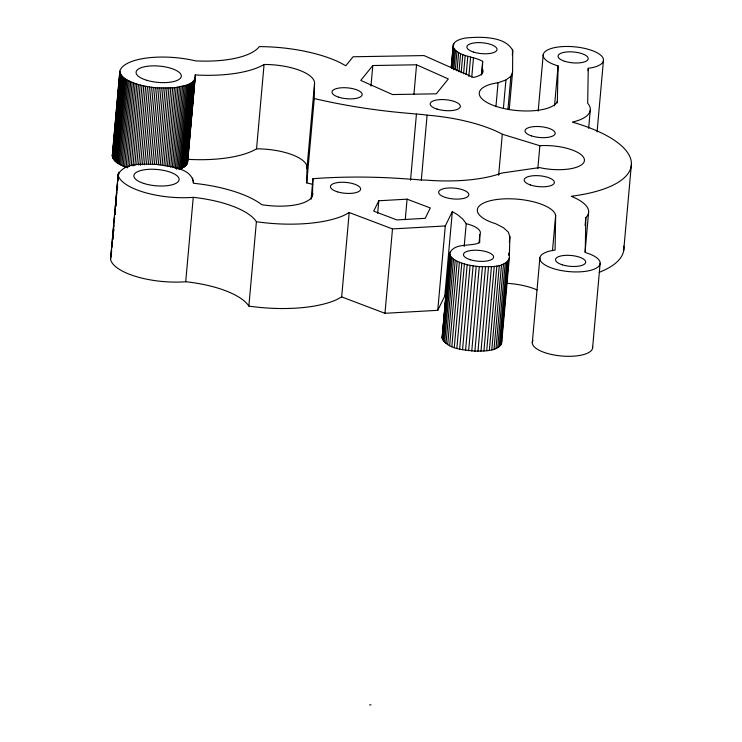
<?xml version="1.0" encoding="UTF-8"?>
<svg xmlns="http://www.w3.org/2000/svg" width="742" height="742" viewBox="0 0 742 742"><rect width="100%" height="100%" fill="white"/><g stroke="black" fill="none" stroke-linecap="round" stroke-linejoin="round"><path stroke-width="1.11" d="M312.901 184.341A247.874 89.235 5.1 0 1 306.734 182.922L306.975 168.397L314.497 84.022A41.598 14.979 5.1 0 0 264.078 64.48A83.929 30.218 5.1 0 1 196.203 74.998L195.257 74.942L187.188 163.713L184.331 166.913L179.147 169.538L186.678 85.163C191.065 83.707 196.333 80.386 195.257 74.942M312.401 196.639L312.948 178.692A247.874 89.235 5.1 0 1 408.471 179.054L415.362 179.49A37.833 13.616 5.1 0 0 426.047 180.102A97.582 35.124 5.1 0 0 498.503 174.222L501.675 173.062L539.517 167.571L541.614 168.035A32.694 11.77 5.1 0 0 584.446 160.216A32.694 11.77 5.1 0 0 541.985 145.599L539.87 145.729L502.306 134.228L499.181 132.568A97.582 35.124 5.1 0 0 427.104 115.158A37.833 13.616 5.1 0 0 416.438 114.064L409.547 113.405A247.874 89.235 5.1 0 1 314.265 98.538L314.497 84.022M312.707 193.217A41.598 14.979 5.1 0 1 261.778 204.681A83.929 30.218 5.1 0 0 194.423 183.367L193.476 183.274C192.169 167.126 168.119 166.672 156.033 164.325C143.716 164.409 125.389 161.96 118.173 174.249L110.577 259.338A54.231 19.524 5.1 0 0 185.713 281.737A71.046 25.58 5.1 0 1 248.867 306.103A87.983 31.674 5.1 0 0 336.358 299.796L341.672 296.902L384.968 313.3L437.761 310.323L445.293 225.948L452.332 211.581L457.87 214.939L462.952 219.252L466.208 223.676A24.542 8.83 5.1 0 1 479.824 234.676L479.694 242.615C470.743 246.984 454.299 242.272 449.633 253.43L442.111 337.805C447.12 349.593 463.843 349.723 474.889 351.179C483.561 350.725 501.017 352.404 501.815 340.365M482.124 73.857L482.662 61.354C473.554 56.104 460.457 57.134 453.659 48.082C451.015 41.394 460.699 38.881 465.484 38.027C479.666 36.655 505.376 35.82 512.713 50.539L512.574 72.085L509.216 109.714M501.601 343.676L509.309 258.188L509.875 236.67L508.344 232.181L503.512 227.757L495.758 223.759A39.345 14.163 5.1 0 1 496.296 199.57A39.345 14.163 5.1 0 1 555.647 215.328L555.072 250.091A30.264 10.898 5.1 0 0 546.78 265.933A30.264 10.898 5.1 0 0 592.988 269.615A30.264 10.898 5.1 0 0 585.234 252.503L585.809 217.591L586.532 216.831A51.931 18.698 5.1 0 0 572.472 196.806L571.34 196.352L572.017 196.157A118.071 42.507 5.1 0 0 573.232 122.393L572.555 122.096L573.696 121.818A51.931 18.698 5.1 0 0 588.387 104.093L587.683 103.221L588.258 68.31A30.264 10.898 5.1 0 0 596.549 52.469A30.264 10.898 5.1 0 0 550.341 48.787A30.264 10.898 5.1 0 0 558.095 65.899L557.316 102.953M187.188 163.713L187.726 159.326L188.672 159.382A83.929 30.218 5.1 0 0 256.547 148.854A41.598 14.979 5.1 0 1 306.975 168.397M119.814 71.223C120.668 77.882 128.245 80.628 133.616 82.946L126.084 167.33C120.714 165.002 113.136 162.257 112.283 155.607L119.814 71.223A54.231 19.524 5.1 0 1 195.489 60.863A71.046 25.58 5.1 0 0 259.273 46.616A85.274 30.7 5.1 0 1 339.623 62.393L345.818 65.769L353.099 56.763L424.025 55.576L473.331 77.446A24.542 8.83 5.1 0 0 482.532 69.294M112.32 156.321L119.852 71.946M112.459 157.044L119.991 72.67M112.71 157.777L120.241 73.402M113.053 158.51L120.584 74.135M113.507 159.242L121.039 74.859M114.055 159.966L121.586 75.591M114.704 160.699L122.235 76.315M115.446 161.413L122.977 77.038M116.29 162.127L123.821 77.752M117.217 162.832L124.749 78.457M118.238 163.528L125.769 79.144M118.34 173.554L110.641 258.633M111.179 256.101L111.69 250.406M111.996 246.984L112.404 242.421M112.71 238.998L113.109 234.435M113.415 231.022L113.925 225.318M114.231 221.895L114.639 217.332M114.945 213.919L115.353 209.355M115.659 205.933L116.169 200.229M116.373 197.947L116.874 192.252M117.078 189.971L117.588 184.266M117.895 180.844L118.303 176.29M119.351 164.205L126.882 79.821M112.979 239.462L113.183 237.19M113.684 231.485L113.888 229.204M115.214 214.382L115.418 212.101M115.928 206.397L116.132 204.115M117.449 189.293L117.653 187.012M118.776 174.472L118.98 172.19M120.538 164.863L128.069 80.488M121.818 165.512L129.349 81.128M123.163 166.134L130.694 81.759M124.591 166.746L132.122 82.362M127.643 167.887L135.174 83.512L133.616 82.946M129.46 166.143L136.788 84.041L135.174 83.512M131.241 165.512L138.466 84.551L136.788 84.041M132.976 165.985L140.201 85.033L138.466 84.551M134.849 165.299L141.972 85.478L140.201 85.033M136.769 164.576L143.79 85.896L141.972 85.478M138.624 164.965L145.645 86.285L143.79 85.896M140.516 165.318L147.537 86.638L145.645 86.285M142.538 164.492L149.457 86.962L147.537 86.638M144.477 164.78L151.396 87.241L149.457 86.962M146.536 163.889L153.353 87.491L151.396 87.241M148.502 164.103L155.319 87.704L153.353 87.491M150.468 164.279L157.285 87.881L174.435 87.76L186.678 85.163M152.444 164.418L159.261 88.02M154.41 164.52L161.237 88.122M156.376 164.585L163.194 88.187M158.315 164.603L165.132 88.215M160.235 164.594L167.052 88.196M162.136 164.538L168.953 88.14M163.899 165.587L170.818 88.057M165.726 165.466L172.645 87.927M167.414 166.44L174.435 87.76M169.148 166.236L176.169 87.556M170.734 167.135L177.857 87.315M172.367 166.857L179.49 87.046M173.841 167.692L181.067 86.731M175.251 168.49L182.578 86.387M176.587 169.25L184.016 86.016M177.95 168.842L185.379 85.599M180.352 169.065L187.884 84.69M181.484 168.564L189.015 84.189M182.523 168.044L190.054 83.66M183.478 167.488L191.009 83.113M184.331 166.913L191.863 82.529M185.101 166.31L192.632 81.935M185.769 165.689L193.3 81.314M186.344 165.049L193.875 80.674M186.817 164.39L194.348 80.015M187.457 163.027L194.988 78.652M187.624 162.331L195.155 77.947M192.53 180.352L192.734 178.071M193.272 182.541L193.476 180.26M185.713 281.737L193.245 197.353A54.231 19.524 5.1 0 1 118.108 174.964M256.547 148.854L264.078 64.48M248.867 306.103L256.398 221.728A71.046 25.58 5.1 0 0 193.245 197.353M306.734 182.922L314.265 98.538M311.121 199.218L312.948 178.692M341.672 296.902L349.204 212.527L392.499 228.926L445.293 225.948M370.954 86.053L372.79 65.528L416.568 64.795L448.335 78.94L436.315 93.817L392.527 94.549L360.76 80.405L372.79 65.528M377.669 213.306L378.791 200.767L407.08 199.162L430.286 207.955L425.203 218.334L396.905 219.929L373.699 211.145L378.791 200.767M384.968 313.3L392.499 228.926M413.925 94.438L416.568 64.795M405.253 219.688L407.08 199.162M410.539 180.195L416.438 114.064M421.308 180.148L427.104 115.158M451.192 67.466L453.223 44.668M451.359 67.448L453.186 46.922M451.999 62.968L452.203 60.686M452.713 54.991L453.019 51.569M453.529 45.865L453.733 43.583M451.822 68.607L453.659 48.082M452.722 68.616L454.447 49.232M453.816 69.767L455.551 50.382M455.328 69.748L456.951 51.504M457.007 70.824L458.639 52.58M458.964 71.863L460.587 53.619M461.153 72.837L462.785 54.593M463.574 73.746L465.197 55.502M437.761 310.323L444.801 295.956L452.332 211.581M449.819 252.308L442.111 337.805M442.251 338.946L449.633 253.43M443.002 333.334L443.308 329.912M443.818 324.208L444.115 320.785M444.523 316.231L444.829 312.809M445.339 307.105L445.543 304.823M446.053 299.119L446.359 295.706M446.767 291.142L447.074 287.72M447.482 283.156L447.778 279.743M448.289 274.039L448.493 271.757M449.003 266.053L449.309 262.64M449.717 258.077L450.023 254.654M466.18 74.571L467.812 56.327M442.724 340.105L450.255 255.721L449.782 254.571M443.512 341.255L451.043 256.88L450.255 255.721M444.616 342.405L452.147 258.03L451.043 256.88M468.851 76.445L470.586 57.06M446.016 343.527L453.548 259.143L452.147 258.03M447.704 344.613L455.236 260.229L453.548 259.143M471.764 77.085L473.489 57.7M449.652 345.642L457.183 261.267L455.236 260.229M451.85 346.616L459.381 262.241L457.183 261.267M454.262 347.525L461.793 263.15L459.381 262.241M464.177 246.483L466.208 223.676M456.868 348.35L464.399 263.966L461.793 263.15M481.437 75.035L482.662 61.354M459.65 349.083L467.172 264.708L464.399 263.966M462.554 349.723L470.085 265.348L467.172 264.708M465.568 350.252L473.099 265.877L470.085 265.348M468.647 350.678L476.178 266.304L473.099 265.877M479.109 242.653L479.824 234.676M471.764 350.985L479.295 266.61C488.959 266.461 504.458 268.641 509.309 258.188M495.934 106.662L498.077 82.724L505.933 79.969L510.904 76.324L512.574 72.085M474.889 351.179L482.421 266.795M477.978 351.244L485.5 266.87M480.992 351.189L488.524 266.814M503.391 108.471L505.933 79.969M498.643 175.27L502.306 134.228M483.914 351.022L491.445 266.638M512.37 51.68L512.574 49.399M512.305 55.103L512.713 50.539M507.945 109.389L510.904 76.324M486.706 350.725L494.237 266.35M489.34 350.326L496.871 265.942M491.779 349.807L499.31 265.423M493.996 349.176L501.527 264.801M495.981 348.462L503.512 264.078M497.697 347.646L505.228 263.271M499.125 346.755L506.656 262.371M509.364 242.374L509.875 236.67M500.266 345.781L507.797 261.407M508.613 255.257L508.817 252.976M501.091 344.761L508.622 260.377M538.182 111.114L543.218 54.676M537.839 168.527L539.87 145.729M532.302 342.73L539.888 257.78M554.534 105.809L558.095 65.899M552.484 250.675L555.647 215.328M588.054 70.583L588.258 68.31M588.656 128.31L590.289 110.066M585.095 225.568L585.809 217.591M585.067 252.057L588.629 212.147M597.078 131.89L603.487 60.056M592.58 348.1L600.157 263.16M623.697 250.564L631.423 163.963M349.204 212.527L343.889 215.421A87.983 31.674 5.1 0 1 256.398 221.728M369.627 704.9L371 704.881M155.319 87.704L157.285 87.881M476.178 266.304L479.295 266.61M444.801 295.956L446.647 297.078M592.487 346.384A30.264 10.898 5.1 0 1 560.711 355.91A30.264 10.898 5.1 0 1 532.997 340.504M506.081 283.286A39.345 14.163 5.1 0 1 537.05 289.937M112.283 155.607A54.231 19.524 5.1 0 1 113.294 153.232M623.762 246.103A118.071 42.507 5.1 0 1 599.165 272.333M557.52 100.671A39.345 14.163 5.1 0 1 497.817 106.931A39.345 14.163 5.1 0 1 498.077 82.724M531.346 135.851A15.137 5.444 5.1 0 0 555.109 133.773A15.137 5.444 5.1 0 0 533.841 126.622A15.137 5.444 5.1 0 0 531.346 135.851M564.866 61.336A15.137 5.444 5.1 0 0 588.211 58.896A15.137 5.444 5.1 0 0 566.387 51.996A15.137 5.444 5.1 0 0 564.866 61.336M562.315 264.82A15.137 5.444 5.1 0 0 585.661 262.39A15.137 5.444 5.1 0 0 563.837 255.489A15.137 5.444 5.1 0 0 562.315 264.82M146.666 80.257A22.696 8.171 5.1 0 0 181.298 76.305A22.696 8.171 5.1 0 0 148.112 66.177A22.696 8.171 5.1 0 0 146.666 80.257M144.013 183.506A22.696 8.171 5.1 0 0 179.082 179.889A22.696 8.171 5.1 0 0 146.415 169.51A22.696 8.171 5.1 0 0 144.013 183.506M470.456 259.783A15.137 5.444 5.1 0 0 493.616 257.205A15.137 5.444 5.1 0 0 471.578 250.416A15.137 5.444 5.1 0 0 470.456 259.783M473.665 52.126A15.137 5.444 5.1 0 0 497.01 49.695A15.137 5.444 5.1 0 0 475.186 42.795A15.137 5.444 5.1 0 0 473.665 52.126M445.469 197.446A15.137 5.444 5.1 0 0 468.814 195.007A15.137 5.444 5.1 0 0 446.99 188.106A15.137 5.444 5.1 0 0 445.469 197.446M436.982 109.065A15.137 5.444 5.1 0 0 460.328 106.635A15.137 5.444 5.1 0 0 438.503 99.734A15.137 5.444 5.1 0 0 436.982 109.065M337.397 191.816A15.137 5.444 5.1 0 0 360.612 189.275A15.137 5.444 5.1 0 0 338.63 182.449A15.137 5.444 5.1 0 0 337.397 191.816M338.806 97.221A15.137 5.444 5.1 0 0 362.152 94.781A15.137 5.444 5.1 0 0 340.328 87.881A15.137 5.444 5.1 0 0 338.806 97.221M530.354 184.934A15.137 5.444 5.1 0 0 554.283 182.986A15.137 5.444 5.1 0 0 533.238 175.743A15.137 5.444 5.1 0 0 530.354 184.934"/></g></svg>
